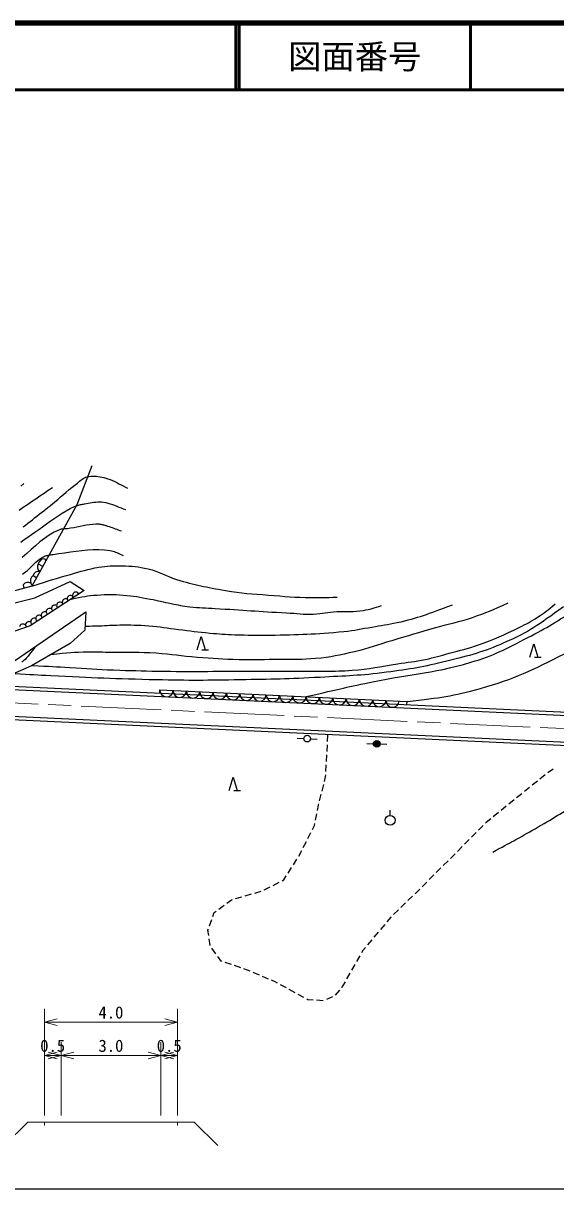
# Model space of a CAD drawing. Units: millimetres, scale not verified, with parts at other scales. Extents: x 40000 to 680000, y 20000 to 380000.
# Drawn here: x 476833 to 556804, y 205000 to 380000 of the extents above; entities that cross this region are included whole.
import ezdxf
from ezdxf.enums import TextEntityAlignment as Align

# ---------------------------------------------------------------- set-up
doc = ezdxf.new("R2010")
doc.units = ezdxf.units.MM
doc.header["$LTSCALE"] = 1000
doc.linetypes.add('CHAIN', pattern=[18.5, 12, -1.5, 3.5, -1.5])
for name, color, linetype, lineweight in [('M-BGD', 7, 'Continuous', 25), ('M-BMK', 2, 'CHAIN', 13), ('M-STR-HTXT', 7, 'Continuous', 13), ('M-TTL', 2, 'Continuous', 140), ('M-TTL-BAND', 7, 'Continuous', 25), ('M-TTL-LINE', 7, 'Continuous', 50)]:
    doc.layers.add(name, color=color, linetype=linetype, lineweight=lineweight)
doc.layers.add('M-TTL-TXT', color=7, linetype='Continuous')
doc.styles.add('ＭＳ ゴシック', font='')
doc.styles.get('ＭＳ ゴシック').set_extended_font_data('MS Gothic')

msp = doc.modelspace()

# ---------------------------------------------------------------- linework, layer by layer
at = {"layer": 'M-BGD'}
for p, q in [((487141, 313528), (484871, 307676)), ((484871, 307676), (478121, 295457)), ((479998, 299574), (480198, 299346)), ((479082, 298842), (479741, 298459)), ((479283, 297686), (479426, 297784)), ((477982, 295927), (478042, 295698)), ((478291, 297059), (478701, 296817)), ((478553, 293710), (483879, 296191)), ((483879, 296191), (485973, 294815)), ((478121, 295457), (471801, 293795)), ((476833, 295692), (476892, 295215)), ((485973, 294815), (477873, 289539)), ((484948, 294555), (485065, 294320)), ((471649, 292002), (478553, 293710)), ((481839, 292587), (481931, 292337)), ((482690, 292957), (482725, 292731)), ((483397, 293559), (483507, 293281)), ((484233, 293962), (484213, 293717)), ((475493, 284266), (486225, 291601)), ((478705, 290609), (478775, 290170)), ((479536, 291023), (479626, 290774)), ((480281, 291578), (480431, 291259)), ((481077, 292055), (481240, 291775)), ((486225, 291601), (486096, 288888)), ((477873, 289539), (468372, 286252)), ((477142, 289612), (477241, 289314)), ((477954, 290063), (477996, 289651)), ((486096, 288888), (483896, 286881)), ((502946, 285924), (503546, 287924)), ((503546, 287924), (504146, 285924)), ((483896, 286881), (478046, 283494)), ((503646, 285924), (504646, 285924)), ((552901, 284829), (553501, 286829)), ((553501, 286829), (554101, 284829)), ((553601, 284829), (554601, 284829)), ((478046, 283494), (470407, 280173)), ((467403, 280314), (566429, 275690)), ((467426, 280813), (566452, 276189)), ((497328, 279417), (497351, 279916)), ((497351, 279916), (534488, 278182)), ((534465, 277683), (534488, 278182)), ((459510, 276177), (566219, 271195)), ((466223, 276364), (566242, 271694)), ((522536, 272140), (522590, 273139)), ((517977, 272652), (518976, 272606)), ((519975, 272559), (520974, 272512)), ((522455, 270642), (522509, 271641)), ((528421, 271871), (531417, 271731)), ((522374, 269144), (522428, 270143)), ((522294, 267647), (522348, 268645)), ((556446, 267996), (555605, 267455)), ((507754, 264802), (508354, 266802)), ((508354, 266802), (508954, 264802)), ((522077, 266170), (522251, 266855)), ((522251, 266855), (522267, 267147)), ((554048, 266200), (553269, 265572)), ((555215, 267142), (554437, 266514)), ((508454, 264802), (509454, 264802)), ((521708, 264716), (521954, 265685)), ((551713, 264316), (550935, 263688)), ((552880, 265258), (552102, 264630)), ((521017, 261797), (521165, 262577)), ((521165, 262577), (521215, 262777)), ((521338, 263262), (521585, 264231)), ((550546, 263374), (549767, 262746)), ((520739, 260323), (520924, 261306)), ((531925, 261065), (531925, 261865)), ((548211, 261490), (547433, 260862)), ((549378, 262432), (548600, 261804)), ((520273, 258914), (520587, 259522)), ((520587, 259522), (520646, 259832)), ((545919, 259558), (545214, 258849)), ((546336, 259977), (546272, 259913)), ((547044, 260548), (546336, 259977)), ((519582, 257583), (520042, 258471)), ((543803, 257432), (543098, 256723)), ((544861, 258495), (544156, 257786)), ((518211, 254939), (518661, 255807)), ((518892, 256251), (519352, 257139)), ((542745, 256368), (542040, 255659)), ((517401, 253650), (517933, 254497)), ((518200, 254920), (518211, 254939)), ((540629, 254242), (539924, 253533)), ((541687, 255305), (540982, 254596)), ((516603, 252381), (517135, 253227)), ((538513, 252115), (537808, 251406)), ((539571, 253178), (538866, 252470)), ((513021, 249869), (513912, 250323)), ((514357, 250551), (515248, 251005)), ((515693, 251232), (515970, 251374)), ((515970, 251374), (516337, 251957)), ((537074, 250669), (536745, 250348)), ((537455, 251052), (537074, 250669)), ((508720, 248566), (509681, 248842)), ((510162, 248979), (511123, 249255)), ((511604, 249393), (512565, 249668)), ((535314, 248951), (534598, 248252)), ((536387, 249999), (535671, 249300)), ((506203, 246993), (507008, 247586)), ((507411, 247883), (508094, 248386)), ((508094, 248386), (508240, 248428)), ((533167, 246856), (532451, 246157)), ((534240, 247903), (533525, 247205)), ((504798, 244465), (505132, 245407)), ((505299, 245878), (505514, 246485)), ((505514, 246485), (505801, 246697)), ((532033, 245749), (531443, 245049)), ((532093, 245808), (532033, 245749)), ((504563, 243803), (504631, 243993)), ((504687, 243015), (504563, 243803)), ((530155, 243519), (529511, 242754)), ((531121, 244666), (530477, 243901)), ((504920, 241533), (504765, 242521)), ((529189, 242371), (528544, 241606)), ((505744, 240292), (505164, 241107)), ((506532, 239186), (506034, 239885)), ((527389, 239984), (526892, 239116)), ((527833, 240761), (527637, 240418)), ((528222, 241224), (527833, 240761)), ((506666, 239140), (506532, 239186)), ((508086, 238655), (507140, 238978)), ((509505, 238170), (508559, 238493)), ((510504, 237828), (509978, 238008)), ((526644, 238682), (526148, 237814)), ((510913, 237655), (510504, 237828)), ((512295, 237071), (511374, 237460)), ((513677, 236487), (512755, 236876)), ((514680, 236063), (514137, 236292)), ((525900, 237379), (525404, 236511)), ((515039, 235864), (514680, 236063)), ((516353, 235139), (515477, 235623)), ((517666, 234414), (516790, 234898)), ((524335, 234828), (523698, 234057)), ((524682, 235248), (524653, 235213)), ((525156, 236077), (524682, 235248)), ((518979, 233689), (518103, 234173)), ((519569, 233364), (519417, 233448)), ((520394, 233317), (519569, 233364)), ((521891, 233234), (520893, 233290)), ((523253, 233833), (522352, 233399))]:
    msp.add_line(p, q, dxfattribs=at)
for points in [[(476807, 304389), (477155, 304655), (477502, 304923), (477849, 305192), (478194, 305462), (478539, 305732), (478884, 306003), (479230, 306273), (479575, 306543), (479921, 306812), (480268, 307080), (480712, 307428), (481149, 307785), (481581, 308147), (482010, 308514), (482437, 308882), (482865, 309250), (483295, 309615), (483729, 309976), (484168, 310330), (484614, 310674), (484785, 310810), (484955, 310951), (485123, 311096), (485293, 311240), (485464, 311380), (485639, 311513), (485819, 311635), (486006, 311743), (486200, 311833), (486404, 311903), (486678, 311964), (486955, 312001), (487236, 312016), (487520, 312012), (487804, 311991), (488089, 311956), (488372, 311909), (488654, 311852), (488932, 311789), (489207, 311721), (489554, 311619), (489894, 311496), (490228, 311356), (490557, 311202), (490882, 311037), (491204, 310866), (491526, 310693), (491849, 310521), (492173, 310354), (492500, 310196)], [(481202, 310265), (480579, 309837), (479956, 309412), (479331, 308988), (478705, 308564), (478081, 308140), (477457, 307714), (476836, 307285), (476217, 306853)], [(476441, 310482), (476890, 310892)], [(476450, 302095), (476978, 302477), (477508, 302857), (478040, 303231), (478578, 303600), (479160, 304001), (479738, 304413), (480313, 304830), (480889, 305247), (481468, 305658), (482053, 306058), (482646, 306442), (483252, 306804), (483872, 307140), (484509, 307443), (484654, 307503), (484803, 307557), (484953, 307606), (485105, 307650), (485258, 307689), (485413, 307725), (485568, 307757), (485724, 307788), (485880, 307816), (486035, 307844), (486316, 307893), (486599, 307943), (486882, 307991), (487166, 308035), (487450, 308072), (487735, 308102), (488019, 308121), (488303, 308127), (488587, 308119), (488870, 308095), (489214, 308040), (489552, 307962), (489886, 307864), (490216, 307750), (490544, 307626), (490870, 307494), (491196, 307359), (491522, 307226), (491849, 307099), (492178, 306981)], [(491591, 303719), (491365, 303801), (491139, 303885), (490914, 303971), (490689, 304057), (490463, 304143), (490237, 304226), (490011, 304308), (489783, 304386), (489554, 304460), (489323, 304529), (489214, 304561), (489105, 304593), (488995, 304624), (488885, 304655), (488775, 304683), (488664, 304709), (488553, 304731), (488441, 304749), (488329, 304762), (488216, 304769), (487737, 304771), (487259, 304743), (486783, 304691), (486307, 304620), (485832, 304536), (485358, 304444), (484884, 304349), (484410, 304257), (483935, 304172), (483459, 304100), (483340, 304087), (483219, 304078), (483098, 304072), (482976, 304067), (482855, 304061), (482735, 304052), (482616, 304038), (482498, 304017), (482383, 303988), (482271, 303949), (481485, 303581), (480738, 303145), (480024, 302651), (479335, 302114), (478663, 301546), (478001, 300961), (477341, 300371), (476676, 299789)], [(476728, 297280), (477163, 297610), (477440, 297833), (477707, 298072), (477966, 298320), (478222, 298573), (478478, 298825), (478738, 299072), (479004, 299308), (479281, 299529), (479572, 299729), (479880, 299902), (480016, 299964), (480155, 300016), (480298, 300060), (480444, 300097), (480591, 300127), (480740, 300154), (480890, 300177), (481040, 300198), (481189, 300219), (481338, 300240), (482189, 300370), (483044, 300503), (483901, 300632), (484760, 300749), (485620, 300848), (486480, 300922), (487339, 300964), (488196, 300967), (489051, 300924), (489902, 300828), (490106, 300789), (490305, 300736), (490502, 300671), (490695, 300597), (490888, 300515), (491079, 300429), (491269, 300342), (491460, 300255), (491652, 300172), (491845, 300095)], [(478563, 286287), (478349, 286040), (478143, 285781), (477942, 285517), (477742, 285252), (477540, 284989), (477332, 284734), (477114, 284491), (476883, 284263), (476635, 284057)]]:
    msp.add_lwpolyline(points, dxfattribs=at)
for centre, radius in [((519476, 272582), 500), ((529919, 271801), 500), ((529919, 271801), 400), ((529919, 271801), 300), ((529919, 271801), 200), ((529919, 271801), 100), ((531925, 260315), 750)]:
    msp.add_circle(centre, radius, dxfattribs=at)
for centre, radius, start, end in [((479952, 298693), 883, 87.00476, 170.2957), ((479139, 296814), 883, 80.64599, 163.93694), ((479832, 298377), 883, 148.21955, 231.51049), ((477540, 295163), 883, 59.91111, 143.20206), ((478773, 296319), 883, 123.10699, 206.39793), ((483920, 293544), 523, 53.11148, 178.42358), ((484744, 294074), 523, 66.9707, 192.2828), ((481595, 292124), 523, 62.24933, 187.56143), ((482360, 292551), 523, 50.82897, 176.14108), ((483199, 293075), 523, 67.7655, 193.07761), ((478470, 290142), 523, 63.34149, 188.65359), ((479227, 290601), 523, 53.86042, 179.17252), ((480052, 291108), 523, 64.01131, 189.32341), ((480802, 291611), 523, 58.27935, 183.59145), ((476761, 289255), 523, 43.17334, 168.48544), ((477664, 289628), 523, 56.38006, 181.69216), ((498350, 279870), 1000, 177.32647, 357.32647), ((500348, 279776), 1000, 177.32647, 357.32647), ((502346, 279683), 1000, 177.32647, 357.32647), ((504344, 279590), 1000, 177.32647, 357.32647), ((506341, 279497), 1000, 177.32647, 357.32647), ((508339, 279403), 1000, 177.32647, 357.32647), ((510337, 279310), 1000, 177.32647, 357.32647), ((512335, 279217), 1000, 177.32647, 357.32647), ((514333, 279123), 1000, 177.32647, 357.32647), ((516331, 279030), 1000, 177.32647, 357.32647), ((518328, 278937), 1000, 177.32647, 357.32647), ((520326, 278844), 1000, 177.32647, 357.32647), ((522324, 278750), 1000, 177.32647, 357.32647), ((524322, 278657), 1000, 177.32647, 357.32647), ((526320, 278564), 1000, 177.32647, 357.32647), ((528318, 278470), 1000, 177.32647, 357.32647), ((530315, 278377), 1000, 177.32647, 357.32647), ((532313, 278284), 1000, 177.32647, 357.32647)]:
    msp.add_arc(centre, radius, start, end, dxfattribs=at)
for points, knots in [([(478121, 295457), (480879, 296368), (481627, 296632), (483912, 297254), (485562, 297704), (486471, 298043), (488159, 298316), (489507, 298534), (490283, 298581), (491648, 298543), (493198, 298501), (494077, 298419), (495592, 298088), (497323, 297711), (498142, 297004), (499839, 296496), (502662, 295649), (504293, 295333), (507196, 294827), (509691, 294393), (511119, 294341), (513643, 294144), (516158, 293949), (517568, 293779), (520090, 293765), (521601, 293757), (522119, 293759), (523958, 293841)], [0, 0, 0, 0, 1, 1, 1, 2, 2, 2, 3, 3, 3, 4, 4, 4, 5, 5, 5, 6, 6, 6, 7, 7, 7, 8, 8, 8, 9, 9, 9, 9]), ([(484019, 293542), (485827, 293914), (486395, 294033), (487940, 294150), (489456, 294264), (490317, 294272), (491832, 294150), (493424, 294021), (494304, 293825), (495876, 293542), (497118, 293318), (497798, 293112), (499037, 292873), (500126, 292663), (500732, 292506), (501835, 292386), (503325, 292225), (504169, 292237), (505665, 292143), (509845, 291880), (512185, 291705), (516367, 291474), (517958, 291386), (518850, 291224), (520441, 291292), (521801, 291350), (522549, 291561), (523907, 291657), (525473, 291767), (526377, 291556), (527921, 291839), (529009, 292039), (529433, 292151), (530657, 292569)], [0, 0, 0, 0, 1, 1, 1, 2, 2, 2, 3, 3, 3, 4, 4, 4, 5, 5, 5, 6, 6, 6, 7, 7, 7, 8, 8, 8, 9, 9, 9, 10, 10, 10, 11, 11, 11, 11]), ([(557971, 292363), (554147, 289634), (552827, 288631), (549133, 286999), (545872, 285559), (543903, 285070), (540445, 284204), (536953, 283329), (534948, 283015), (531379, 282542), (527507, 282029), (525308, 281999), (521407, 281787), (516720, 281531), (514089, 281492), (509395, 281409), (504498, 281322), (501752, 281296), (496855, 281409), (490655, 281552), (487182, 281679), (480990, 282013), (478827, 282130), (478134, 282162), (475453, 282335)], [0, 0, 0, 0, 1, 1, 1, 2, 2, 2, 3, 3, 3, 4, 4, 4, 5, 5, 5, 6, 6, 6, 7, 7, 7, 8, 8, 8, 8]), ([(478199, 283582), (480946, 283427), (481634, 283388), (483836, 283265), (486401, 283122), (487836, 282999), (490403, 282900), (493015, 282801), (494478, 282766), (497092, 282718), (502316, 282622), (505244, 282718), (510469, 282718), (515053, 282718), (517621, 282683), (522205, 282718), (523773, 282730), (524653, 282737), (526218, 282840), (528899, 283016), (530371, 283413), (533028, 283813), (534669, 284059), (535600, 284141), (537224, 284481), (538639, 284778), (539417, 285011), (540812, 285394), (542530, 285864), (543508, 286083), (545190, 286670), (547651, 287530), (548981, 288156), (551331, 289285), (552433, 289815), (553039, 290144), (554068, 290805), (555166, 291512), (555534, 291820), (556743, 292812)], [0, 0, 0, 0, 1, 1, 1, 2, 2, 2, 3, 3, 3, 4, 4, 4, 5, 5, 5, 6, 6, 6, 7, 7, 7, 8, 8, 8, 9, 9, 9, 10, 10, 10, 11, 11, 11, 12, 12, 12, 13, 13, 13, 13]), ([(549629, 292934), (547156, 291809), (546416, 291472), (544278, 290745), (542156, 290023), (540900, 289838), (538744, 289224), (536171, 288491), (534743, 288035), (532177, 287279), (529993, 286635), (528803, 286146), (526583, 285637), (524326, 285119), (523051, 284822), (520745, 284603), (518688, 284407), (517522, 284515), (515455, 284481), (513033, 284442), (511675, 284366), (509253, 284421), (506779, 284476), (505396, 284591), (502929, 284785), (500526, 284975), (499193, 285236), (496788, 285394), (494180, 285564), (492712, 285469), (490099, 285515), (488721, 285540), (487950, 285592), (486572, 285576), (484378, 285550), (483621, 285444), (480967, 285185)], [0, 0, 0, 0, 1, 1, 1, 2, 2, 2, 3, 3, 3, 4, 4, 4, 5, 5, 5, 6, 6, 6, 7, 7, 7, 8, 8, 8, 9, 9, 9, 10, 10, 10, 11, 11, 11, 12, 12, 12, 12]), ([(486124, 289483), (487137, 289499), (487398, 289506), (488214, 289528), (489426, 289562), (490103, 289638), (491315, 289650), (493026, 289667), (493986, 289647), (495693, 289528), (497436, 289407), (498397, 289189), (500132, 288981), (501984, 288760), (503018, 288608), (504875, 288434), (506321, 288299), (507133, 288242), (508584, 288191), (510649, 288117), (511808, 288098), (513874, 288130), (518225, 288197), (520670, 288262), (525002, 288677), (526654, 288835), (527561, 289070), (529198, 289346), (530672, 289595), (531505, 289705), (532968, 290015), (536311, 290724), (537460, 291272), (541298, 292690)], [0, 0, 0, 0, 1, 1, 1, 2, 2, 2, 3, 3, 3, 4, 4, 4, 5, 5, 5, 6, 6, 6, 7, 7, 7, 8, 8, 8, 9, 9, 9, 10, 10, 10, 11, 11, 11, 11]), ([(519327, 278890), (523576, 279888), (524686, 280129), (528131, 280880), (534334, 282232), (537984, 282250), (544071, 284053), (547556, 285085), (549376, 286092), (552608, 287755), (555690, 289341), (556750, 290019), (560238, 292287)], [0, 0, 0, 0, 1, 1, 1, 2, 2, 2, 3, 3, 3, 4, 4, 4, 4]), ([(534488, 278182), (539568, 278719), (541289, 278978), (545506, 280125), (550652, 281524), (553374, 282913), (558123, 285337), (561738, 287183), (563016, 287927), (567122, 290535)], [0, 0, 0, 0, 1, 1, 1, 2, 2, 2, 3, 3, 3, 3]), ([(547352, 255554), (550199, 257071), (550951, 257480), (553224, 258776), (555915, 260312), (557390, 261229), (560026, 262858), (562377, 264310), (563126, 264788), (566006, 266641)], [0, 0, 0, 0, 1, 1, 1, 2, 2, 2, 3, 3, 3, 3])]:
    msp.add_open_spline(points, degree=3, knots=knots, dxfattribs=at)
at = {"layer": 'M-BMK'}
msp.add_line((467066, 278327), (565586, 273727), dxfattribs=at)
at = {"layer": 'M-STR-HTXT'}
for p, q in [((480000, 216000), (480000, 232000)), ((500000, 216000), (500000, 232000)), ((481932, 230518), (480000, 230000)), ((480000, 230000), (500000, 230000)), ((480000, 230000), (481932, 229482)), ((500000, 230000), (498068, 230518)), ((498068, 229482), (500000, 230000)), ((482500, 216000), (482500, 227000)), ((497500, 216000), (497500, 227000)), ((481932, 225518), (480000, 225000)), ((480000, 225000), (482500, 225000)), ((480000, 225000), (481932, 224482)), ((482500, 225000), (480568, 225518)), ((480568, 224482), (482500, 225000)), ((484432, 225518), (482500, 225000)), ((482500, 225000), (497500, 225000)), ((482500, 225000), (484432, 224482)), ((497500, 225000), (495568, 225518)), ((495568, 224482), (497500, 225000)), ((499432, 225518), (497500, 225000)), ((497500, 225000), (500000, 225000)), ((497500, 225000), (499432, 224482)), ((500000, 225000), (498068, 225518)), ((498068, 224482), (500000, 225000)), ((477500, 215000), (473964, 211464)), ((477500, 215000), (480000, 215000)), ((480000, 215000), (482500, 215000)), ((480000, 215000), (480000, 214500)), ((482500, 215000), (497500, 215000)), ((497500, 215000), (500000, 215000)), ((500000, 215000), (502500, 215000)), ((500000, 215000), (500000, 214500)), ((502500, 215000), (506036, 211464))]:
    msp.add_line(p, q, dxfattribs=at)
at = {"layer": 'M-TTL'}
msp.add_line((680000, 380000), (40000, 380000), dxfattribs=at)
at = {"layer": 'M-TTL-BAND'}
msp.add_line((40000, 205000), (579000, 205000), dxfattribs=at)
at = {"layer": 'M-TTL-LINE'}
for p, q in [((508747, 380000), (508747, 370000)), ((509247, 380000), (509247, 370000)), ((543997, 380000), (543997, 370000)), ((40000, 370000), (680000, 370000))]:
    msp.add_line(p, q, dxfattribs=at)

# ---------------------------------------------------------------- texts
at = {"layer": 'M-STR-HTXT', "style": 'ＭＳ ゴシック'}
for s, p in [('4.0', (488125, 230000)), ('0.5', (479375, 225000)), ('3.0', (488125, 225000)), ('0.5', (496875, 225000))]:
    msp.add_text(s, height=1833, dxfattribs=at).set_placement(p, align=Align.BOTTOM_LEFT)
at = {"layer": 'M-TTL-TXT', "style": 'ＭＳ ゴシック'}
msp.add_text('図面番号', height=3666, dxfattribs=at).set_placement((526622, 375000), align=Align.MIDDLE_CENTER)

doc.saveas('drawing.dxf')
